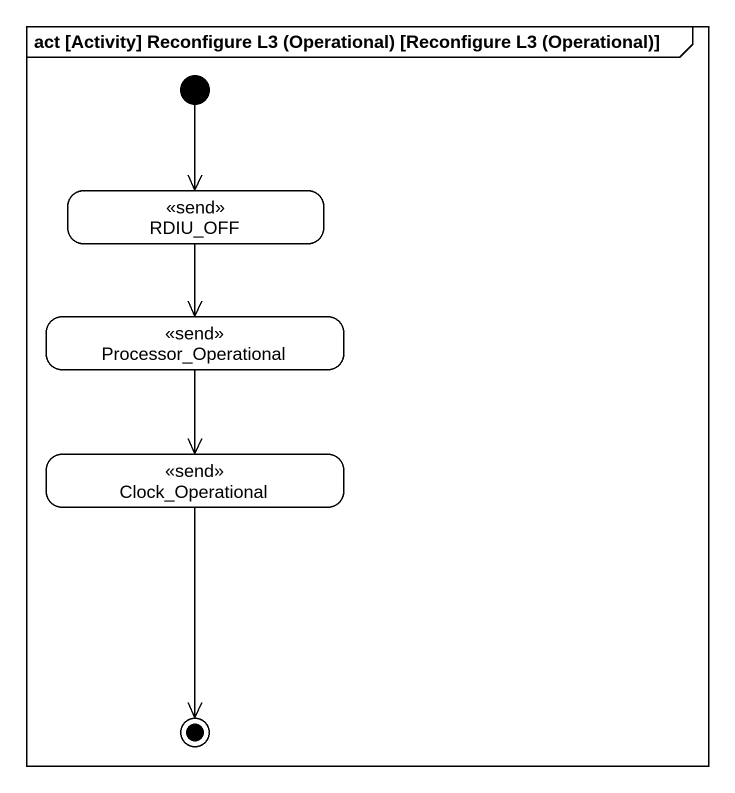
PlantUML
@startuml
mainframe act [Activity] Reconfigure L3 (Operational) [Reconfigure L3 (Operational)]
hide empty description
state RDIU_OFF <<send>>
state Processor_Operational <<send>>
state Clock_Operational <<send>>
[*] --> RDIU_OFF
RDIU_OFF --> Processor_Operational
Processor_Operational --> Clock_Operational
Clock_Operational --> [*]
@enduml
